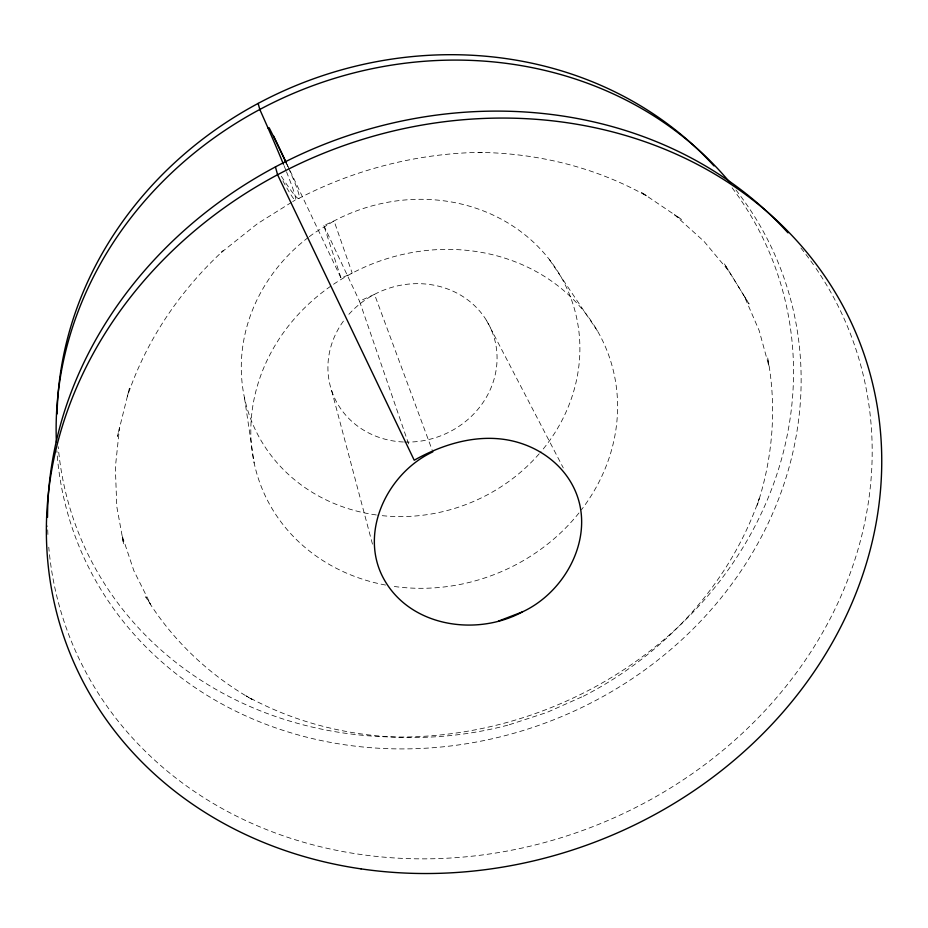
<?xml version="1.0" encoding="UTF-8"?>
<svg xmlns="http://www.w3.org/2000/svg" width="928" height="928" viewBox="0 0 928 928"><rect width="100%" height="100%" fill="white"/><g stroke="black" fill="none" stroke-linecap="round" stroke-linejoin="round"><path stroke-width="0.7" stroke-dasharray="4.64 3.48" d="M291.462 202.397L257.45 223.683L220.261 253.298L223.404 250.525C180.171 290.394 146.23 340.228 127.472 396.128L129.398 388.217L117.438 436.38L119.503 427.878L115.339 467.573L116.8 506.595L123.668 544.307L121.939 535.12L133.91 570.871L150.626 604.221L145.673 596.82C171.599 639.52 208.696 674.691 252.022 699.41L246.164 695.907C325.798 739.941 422.217 748.119 509.553 724.698L508.648 724.942L546.882 712.449L583.642 696.104L582.854 696.51C663.392 655.365 729.501 584.686 759.208 498.661L757.26 505.168C772.908 457.794 776.968 406.847 767.688 357.756L769.022 366.537L759.162 330.577L744.186 296.02L724.153 263.482L749.105 303.978L744.186 296.02M292.68 201.631L295.104 200.112M298.445 198.592C355.436 169.058 418.957 152.888 483.186 152.331L478.918 152.401C537.66 153.097 596.147 167.411 647.419 196.4L640.633 191.841L681.744 219.588L674.447 214.693L704.05 241.396L729.025 271.359M309.291 236.686A171.123 156.693 -21.2 0 1 314.928 232.592L334.057 220.934L352.199 273.134L341.063 278.191L323.837 225.585L334.057 220.934A171.123 156.693 -21.2 0 1 543.274 252.207A171.123 156.693 -21.2 0 1 540.108 452.736M408.61 443.909L359.507 301.159L374.494 294.362L432.332 450.509M549.457 259.643L597.528 331.076M486.562 320.543L563.273 467.909M286.613 163.409L341.063 278.191M323.837 225.585L359.507 301.159M331.621 390.56L372.476 544.144M244.447 397.66L254.156 463.014M286.485 171.761A130.5 5.939 65.1 0 1 282.762 180.682M283.98 165.544A130.5 5.939 65.1 0 1 285.998 170.555M288.492 168.003A130.419 8.016 61.7 0 1 281.01 175.74M286.218 163.015A130.419 8.016 61.7 0 1 287.935 166.785M385.596 585.058A185.751 166.878 -21.2 0 1 264.7 365.62A185.751 166.878 -21.2 0 1 524.564 265.733A185.751 166.878 -21.2 0 1 581.45 509.774M578.944 512.987A185.751 166.878 -21.2 0 1 390.943 585.986M539.156 453.827A171.123 156.693 -21.2 0 1 377.731 515.144M376.292 514.947A171.123 156.693 -21.2 0 1 245.468 402.126A171.123 156.693 -21.2 0 1 308.177 237.522M348.893 314.314A85.492 78.23 -21.2 0 1 491.063 329.196A85.492 78.23 -21.2 0 1 404.666 442.041M403.367 441.995A85.492 78.23 -21.2 0 1 334.973 398.854A85.492 78.23 -21.2 0 1 344.636 319.476M735.939 189.973A377.267 339.196 -21.2 0 1 550.037 721.23A377.267 339.196 -21.2 0 1 56.875 450.834M732.111 187.816A372.836 336.156 -21.2 0 1 545.606 709.758A372.836 336.156 -21.2 0 1 58.209 446.693M816.037 268.459A418.772 366.641 -21.2 0 1 582.807 830.432A418.772 366.641 -21.2 0 1 48.766 547.218M47.908 534.482A418.772 366.641 -21.2 0 1 47.606 525.932M800.934 248.043A418.772 366.641 -21.2 0 1 815.225 267.276"/><path stroke-width="1.39" d="M432.831 451.855C386.176 473.524 357.118 535.734 385.665 582.134C413.25 627.502 477.932 636.063 522.487 611.865C567.774 590.834 597.365 532.266 572.75 485.669C562.449 466.018 544.086 451.46 523.311 444.129C486.771 431.068 446.96 441.728 414.224 460.23L277.576 174.742L275.442 166.901M498.475 621.099L522.487 611.865M273.621 136.01L285.998 162.098M258.146 103.402L259.805 109.469L268.146 128.261L269.166 127.797A130.419 8.016 61.7 0 1 286.218 163.015M47.525 517.348A418.772 366.641 -21.2 0 1 328.686 142.599A418.772 366.641 -21.2 0 1 787.988 232.847M57.095 413.969A372.836 336.156 -21.2 0 1 307.18 81.142A372.836 336.156 -21.2 0 1 713.98 165.915M56.399 442.238A377.267 339.196 -21.2 0 1 307.249 87.766A377.267 339.196 -21.2 0 1 730.556 183.268M268.134 128.25A130.5 5.939 65.1 0 1 283.446 164.244M361.027 868.875A424.374 370.202 -21.2 0 0 866.126 360.447A424.374 370.202 -21.2 0 0 165.01 258.077A424.374 370.202 -21.2 0 0 361.027 868.875"/></g></svg>
